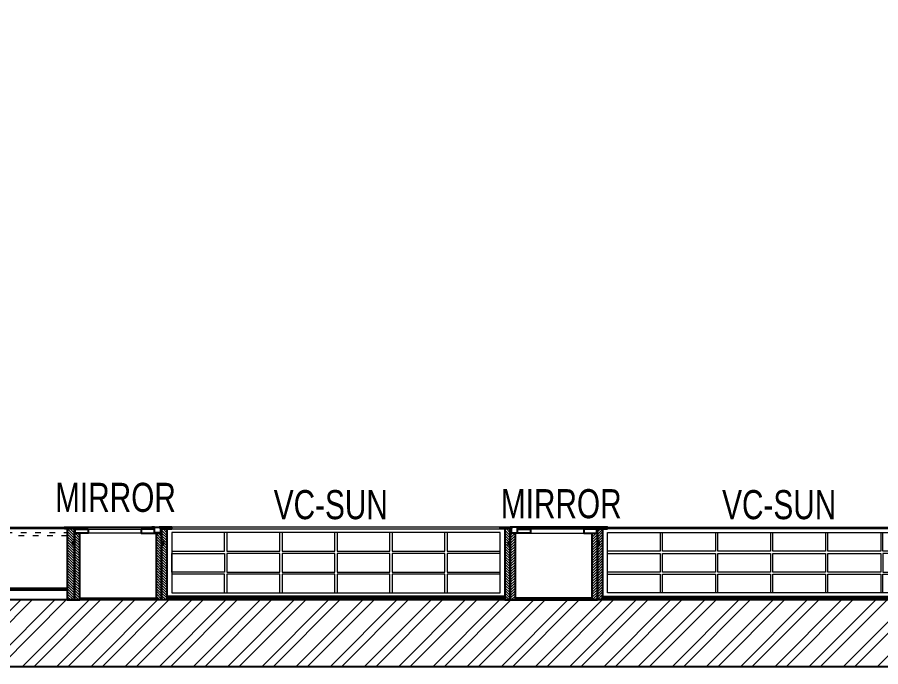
# Model space of a CAD drawing. Header units: feet. Extents: x 3707367 to 3726033, y -4892163 to -4885963.
# Drawn here: x 3716214 to 3719187, y -4892163 to -4889929 of the extents above; entities that cross this region are included whole.
import ezdxf

# ---------------------------------------------------------------- set-up
doc = ezdxf.new("R2010")
doc.units = ezdxf.units.FT
doc.header["$LTSCALE"] = 33
doc.header["$MEASUREMENT"] = 0
doc.linetypes.add('ACAD_ISO03W100', pattern=[30, 12, -18])
doc.layers.add('A-WALL', color=1, linetype='Continuous')
for name, color, linetype, lineweight in [('A-WALL HATCH', 251, 'Continuous', 0), ('LENS_DIMENSION', 193, 'Continuous', 0), ('LENS_TEXT', 31, 'Continuous', 5), ('LK-FF&E WALL', 1, 'Continuous', 9), ('LN-ELEVATION-1', 81, 'Continuous', 25), ('LN-ELEVATION-2', 103, 'Continuous', 20), ('LN-ELEVATION-3', 125, 'Continuous', 18), ('LN-ELEVATION-4', 145, 'Continuous', 13), ('LN-HATCH', 251, 'Continuous', 0), ('PLANO-TXT', 252, 'Continuous', 5)]:
    doc.layers.add(name, color=color, linetype=linetype, lineweight=lineweight)
doc.styles.add('LK TXT', font='GILC____.TTF', dxfattribs={"height": 100})
pattern_1 = [(45, (7858054.0837, 3504049.203), (-4.4901280605, 4.4901280605), [])]

# ---------------------------------------------------------------- blocks, each defined once
blk = doc.blocks.new('A$C3e620458')
at = {"layer": 'A-WALL HATCH'}
h = blk.add_hatch(dxfattribs=at)
h.set_pattern_fill('ANSI32', color=256, scale=222)
h.set_pattern_definition([(45, (-3383902.085, 5460131.145), (-58.8666395, 58.8666395), []), (45, (-3383862.84, 5460131.145), (-58.8666395, 58.8666395), [])])
h.paths.add_polyline_path([(-512.4, 230), (-13459.4, 230), (-16622.4, 230), (-16622.4, 0), (-512.4, 0)])
h.paths.add_polyline_path([(0, 3306), (0, 3673), (-282.4, 3673), (-282.4, 6200), (-16622.4, 6200), (-16622.4, 5880), (-16222.4, 5880), (-16222.4, 5890), (-13436.4, 5890), (-13436.4, 5850), (-13216.4, 5850), (-13216.4, 5890), (-9674.4, 5890), (-9674.4, 5970), (-512.4, 5970), (-512.4, 3306)])
h.paths.add_polyline_path([(0, 0), (0, 230), (-256.4, 230), (-256.4, 0)])
at = {"layer": 'A-WALL'}
for p, q in [((-512.4, 230), (-16675.6, 230)), ((-512.4, 0), (-16622.4, 0))]:
    blk.add_line(p, q, dxfattribs=at)
blk = doc.blocks.new('JJ SH 1200')
at = {"layer": 'LN-HATCH', "ltscale": 0.5}
h = blk.add_hatch(dxfattribs=at)
h.set_pattern_fill('ANSI31', color=256, scale=2)
h.set_pattern_definition([(45, (4097187.331, 1708800.267), (-4.4901280605, 4.4901280605), [])])
h.paths.add_polyline_path([(792.1, 220), (792.1, 30), (786.1, 30), (786.1, 20), (792.1, 20), (792.1, -24), (767.1, -24), (767.1, 220)])
h.paths.add_polyline_path([(-382.9, 180), (767.1, 180), (767.1, 186), (-382.9, 186)])
h.paths.add_polyline_path([(757.1, -24), (757.1, -30), (792.1, -30), (792.1, -24)])
h.paths.add_polyline_path([(-407.9, 220), (-407.9, 30), (-401.9, 30), (-401.9, 20), (-407.9, 20), (-407.9, -24), (-382.9, -24), (-382.9, 220)])
h.paths.add_polyline_path([(-372.9, -24), (-372.9, -30), (-407.9, -30), (-407.9, -24)])
at = {"layer": 'LN-ELEVATION-1', "ltscale": 0.5}
for points in [[(-407.9, 220), (-407.9, 30), (-401.9, 30), (-401.9, 20), (-407.9, 20), (-407.9, -24), (-382.9, -24), (-382.9, 220)], [(792.1, 220), (792.1, 30), (786.1, 30), (786.1, 20), (792.1, 20), (792.1, -24), (767.1, -24), (767.1, 220)], [(-382.9, 180), (767.1, 180), (767.1, 186), (-382.9, 186)], [(-372.9, -24), (-372.9, -30), (-407.9, -30), (-407.9, -24)], [(757.1, -24), (757.1, -30), (792.1, -30), (792.1, -24)]]:
    blk.add_lwpolyline(points, close=True, dxfattribs=at)
at = {"layer": 'LN-ELEVATION-3', "ltscale": 0.5}
for p, q in [((767.1, 220), (-382.9, 220)), ((757.1, -24), (-372.9, -24)), ((-372.9, -30), (757.1, -30))]:
    blk.add_line(p, q, dxfattribs=at)
at = {"layer": 'LN-ELEVATION-4', "linetype": 'ACAD_ISO03W100', "ltscale": 0.05}
blk.add_lwpolyline([(767.1, 0), (-382.9, 0), (-382.9, -12), (767.1, -12)], close=True, dxfattribs=at)
blk = doc.blocks.new('MIRROR')
at = {"layer": 'LN-HATCH', "ltscale": 0.5}
h = blk.add_hatch(dxfattribs=at)
h.set_pattern_fill('ANSI31', color=256, scale=2)
h.set_pattern_definition([(45, (4060433.7416, 1708720.787), (-4.4901280605, 4.4901280605), [])])
h.paths.add_polyline_path([(212.9, 101.3), (230.9, 101.3), (230.9, -127.7), (212.9, -127.7)])
h.paths.add_polyline_path([(230.9, 95.3), (494.9, 95.3), (494.9, 101.3), (230.9, 101.3)])
h.paths.add_polyline_path([(512.9, 101.3), (494.9, 101.3), (494.9, -127.7), (512.9, -127.7)])
at = {"layer": 'Defpoints'}
blk.add_lwpolyline([(512.9, 101.3), (212.9, 101.3), (212.9, -148.7), (512.9, -148.7)], close=True, dxfattribs=at)
at = {"layer": 'LN-ELEVATION-1'}
for points in [[(212.9, 101.3), (230.9, 101.3), (230.9, -127.7), (212.9, -127.7)], [(230.9, 95.3), (494.9, 95.3), (494.9, 101.3), (230.9, 101.3)], [(512.9, 101.3), (494.9, 101.3), (494.9, -127.7), (512.9, -127.7)], [(259.9, -141.7), (259.9, -127.7), (214.9, -127.7), (214.9, -148.7), (223.9, -148.7), (223.9, -147.2), (216.4, -147.2), (216.4, -141.7)], [(442.9, -141.7), (442.9, -127.7), (487.9, -127.7), (487.9, -148.7), (478.9, -148.7), (478.9, -147.2), (486.4, -147.2), (486.4, -141.7)], [(504.9, -148.7), (504.9, -147.2), (509.4, -147.2), (509.4, -129.2), (487.9, -129.2), (487.9, -127.7), (510.9, -127.7), (510.9, -148.7)]]:
    blk.add_lwpolyline(points, close=True, dxfattribs=at)
at = {"layer": 'LN-ELEVATION-2', "color": 4, "lineweight": 0}
blk.add_lwpolyline([(216.4, -141.7), (486.4, -141.7), (486.4, -147.2), (216.4, -147.2)], close=True, dxfattribs=at)
at = {"layer": 'LN-ELEVATION-2'}
blk.add_lwpolyline([(259.9, -141.7), (442.9, -141.7), (442.9, -127.7), (259.9, -127.7)], close=True, dxfattribs=at)
at = {"layer": 'LN-ELEVATION-4', "ltscale": 0.5}
blk.add_line((478.9, -148.7), (223.9, -148.7), dxfattribs=at)
blk = doc.blocks.new('VC HD 1200')
at = {"layer": 'LN-HATCH', "ltscale": 0.5}
h = blk.add_hatch(dxfattribs=at)
h.set_pattern_fill('ANSI31', color=256, scale=2)
h.set_pattern_definition([(45, (3760859.753, 1795248.936), (-4.490128061, 4.490128061), [])])
h.paths.add_polyline_path([(-1200, 250), (-1200, 60), (-1194, 60), (-1194, 50), (-1200, 50), (-1200, 6), (-1182, 6), (-1182, 250)])
h = blk.add_hatch(dxfattribs=at)
h.set_pattern_fill('ANSI31', color=256, scale=2)
h.set_pattern_definition(pattern_1)
h.paths.add_polyline_path([(0, 250), (0, 60), (-6, 60), (-6, 50), (0, 50), (0, 6), (-18, 6), (-18, 250)])
h = blk.add_hatch(dxfattribs=at)
h.set_pattern_fill('ANSI31', color=256, scale=2)
h.set_pattern_definition([(45, (7858047.0837, 3504049.203), (-4.4901280605, 4.4901280605), [])])
h.paths.add_polyline_path([(-1165, 6), (-1165, 0), (-1200, 0), (-1200, 6)])
h = blk.add_hatch(dxfattribs=at)
h.set_pattern_fill('ANSI31', color=256, scale=2)
h.set_pattern_definition(pattern_1)
h.paths.add_polyline_path([(-28, 6), (-28, 0), (0, 0), (0, 6)])
at = {"layer": 'LN-ELEVATION-1', "ltscale": 0.5}
for points in [[(-1200, 250), (-1200, 60), (-1194, 60), (-1194, 50), (-1200, 50), (-1200, 6), (-1182, 6), (-1182, 250)], [(-18, 238), (-1182, 238), (-1182, 244), (-18, 244)], [(0, 250), (0, 60), (-6, 60), (-6, 50), (0, 50), (0, 6), (-18, 6), (-18, 250)], [(-1165, 6), (-1165, 0), (-1200, 0), (-1200, 6)], [(-35, 6), (-35, 0), (0, 0), (0, 6)]]:
    blk.add_lwpolyline(points, close=True, dxfattribs=at)
at = {"layer": 'LN-ELEVATION-3', "ltscale": 0.5}
for p, q in [((-1182, 250), (-18, 250)), ((-1165, 6), (-35, 6)), ((-35, 0), (-1165, 0))]:
    blk.add_line(p, q, dxfattribs=at)
for points in [[(-1165, 226), (-35, 226), (-35, 18), (-1165, 18)], [(-1165, 226), (-983.3, 226), (-983.3, 162), (-1165, 162)], [(-975.3, 226), (-793.7, 226), (-793.7, 162), (-975.3, 162)], [(-785.7, 226), (-604, 226), (-604, 162), (-785.7, 162)], [(-596, 226), (-414.3, 226), (-414.3, 162), (-596, 162)], [(-406.3, 226), (-224.7, 226), (-224.7, 162), (-406.3, 162)], [(-216.7, 226), (-35, 226), (-35, 162), (-216.7, 162)], [(-1165, 90), (-983.3, 90), (-983.3, 154), (-1165, 154)], [(-975.3, 154), (-793.7, 154), (-793.7, 90), (-975.3, 90)], [(-785.7, 154), (-604, 154), (-604, 90), (-785.7, 90)], [(-596, 154), (-414.3, 154), (-414.3, 90), (-596, 90)], [(-406.3, 154), (-224.7, 154), (-224.7, 90), (-406.3, 90)], [(-216.7, 154), (-35, 154), (-35, 90), (-216.7, 90)], [(-1165, 82), (-983.3, 82), (-983.3, 18), (-1165, 18)], [(-975.3, 82), (-793.7, 82), (-793.7, 18), (-975.3, 18)], [(-785.7, 82), (-604, 82), (-604, 18), (-785.7, 18)], [(-596, 82), (-414.3, 82), (-414.3, 18), (-596, 18)], [(-406.3, 82), (-224.7, 82), (-224.7, 18), (-406.3, 18)], [(-216.7, 82), (-35, 82), (-35, 18), (-216.7, 18)]]:
    blk.add_lwpolyline(points, close=True, dxfattribs=at)

msp = doc.modelspace()

# ---------------------------------------------------------------- block references
at = {"layer": 'LENS_DIMENSION'}
msp.add_blockref('A$C3e620458', (3726033.5, -4892163.5), dxfattribs=at)
at = {"layer": 'LK-FF&E WALL', "xscale": -1, "rotation": 180}
for name, p in [('JJ SH 1200', (3715619, -4891713.5)), ('MIRROR', (3716198.2, -4891832.1)), ('VC HD 1200', (3717911.1, -4891683.5))]:
    msp.add_blockref(name, p, dxfattribs=at)
at = {"layer": 'LK-FF&E WALL', "rotation": 180}
for name, p in [('MIRROR', (3718424, -4891832.1)), ('VC HD 1200', (3718211.1, -4891683.5))]:
    msp.add_blockref(name, p, dxfattribs=at)

# ---------------------------------------------------------------- texts
at = {"layer": 'LENS_TEXT', "linetype": 'Continuous', "ltscale": 3, "char_height": 100, "width": 324.474, "attachment_point": 5, "style": 'LK TXT'}
for insert in [(3716552.2, -4891581.3, -23744), (3718086.7, -4891603.1, -23744)]:
    msp.add_mtext('{\\C7;MIRROR}', dxfattribs=dict(at, insert=insert))
at = {"layer": 'PLANO-TXT', "linetype": 'Continuous', "ltscale": 3, "char_height": 100, "width": 149.547, "attachment_point": 5, "style": 'LK TXT'}
for insert in [(3717293.4, -4891606.4, -23744), (3718837, -4891606.4, -23744)]:
    msp.add_mtext('VC-SUN', dxfattribs=dict(at, insert=insert))

doc.saveas('drawing.dxf')
